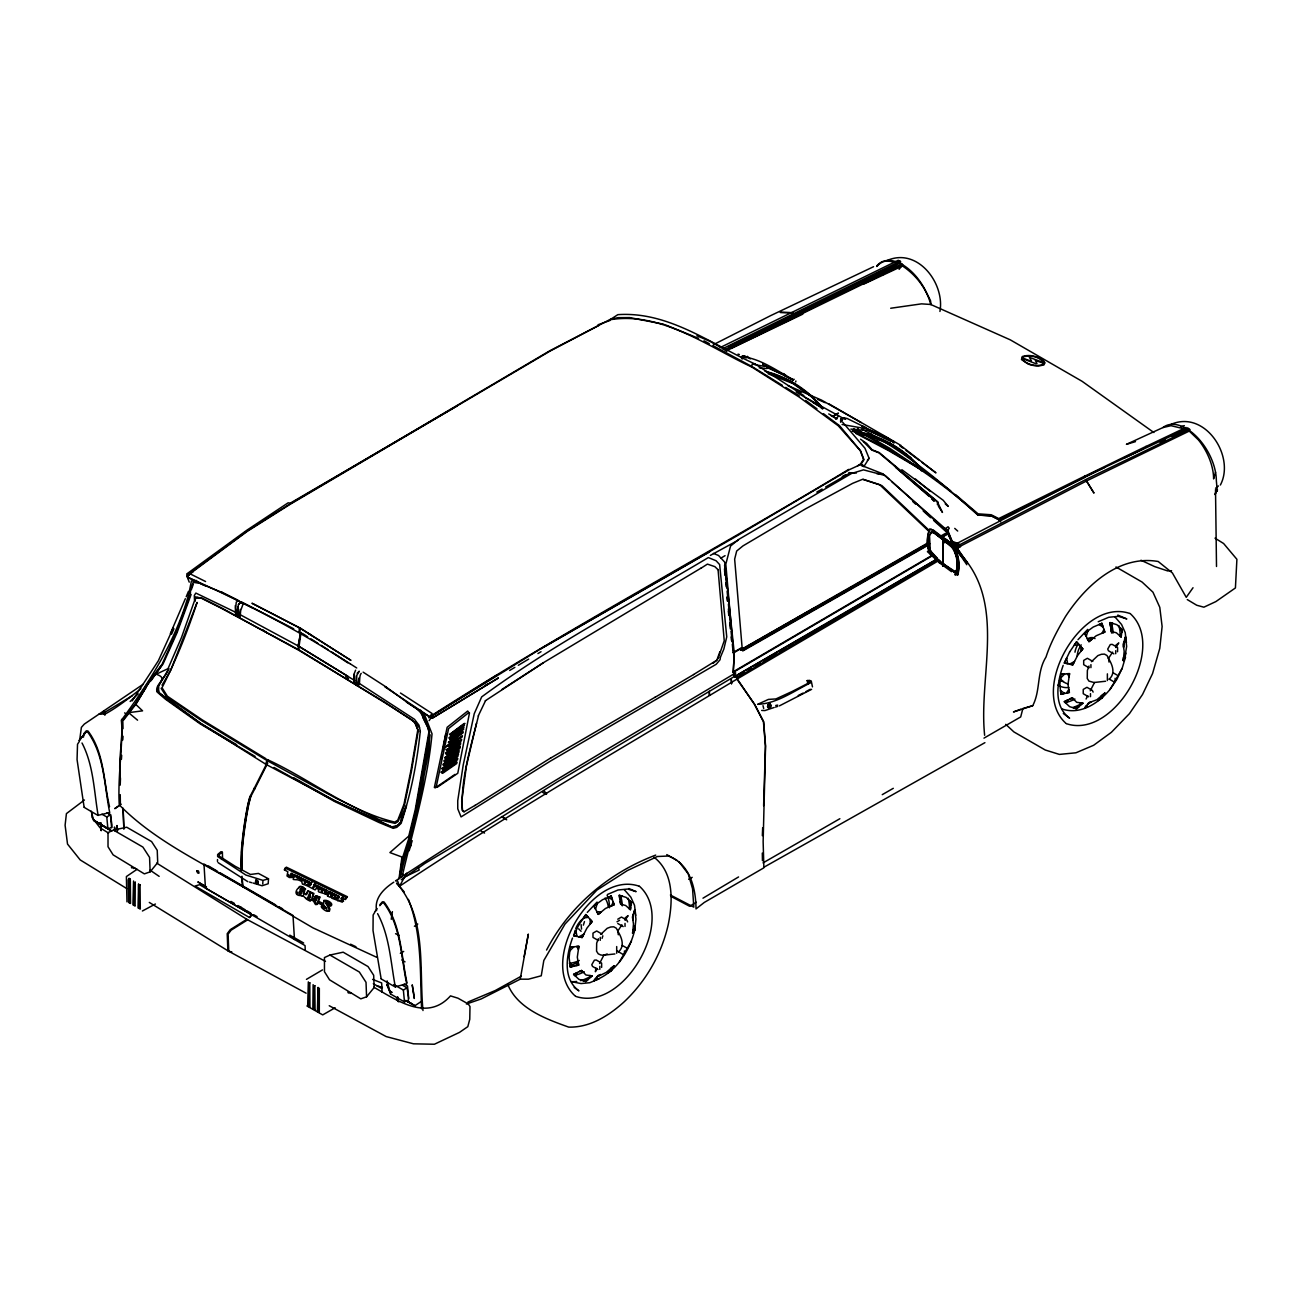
<?xml version="1.0" encoding="UTF-8"?>
<svg xmlns="http://www.w3.org/2000/svg" width="1302" height="1302" viewBox="0 0 1302 1302"><rect width="100%" height="100%" fill="white"/><g stroke="black" fill="none" stroke-linecap="round" stroke-linejoin="round"><path stroke-width="1.5" d="M217.499 861.55L217.499 859.548M943.234 563.88L943.283 565.898L944.113 564.433L942.794 565.849L942.99 537.856L930.914 529.051M944.878 542.706L943.283 537.742L933.111 529.865L929.416 529.344C926.65 537.335 925.917 547.556 930.914 554.766L932.167 553.741M870.761 437.732L870.81 433.826M943.071 565.719L943.12 563.782L956.238 572.245C960.323 559.518 955.359 545.717 943.104 539.5L943.071 537.563C957.019 544.659 961.332 560.56 957.881 574.833L955.017 574.817L955.701 573.319L948.328 567.9M1215.515 489.633L1216.507 566.484M877.532 441.524L877.646 437.651M253.044 883.033L262.06 885.751L268.179 883.749L268.505 878.817L262.971 880.38L245.85 875.025L217.646 856.537L217.646 854.535L220.966 851.703L222.382 852.289L222.577 858.636L221.519 859.401M120.207 785.139L120.435 779.166M937.424 504.769L937.521 502.165L878.948 452.852L871.819 450.053L863.324 441.59M937.798 504.574L937.912 501.97L879.257 452.591L872.112 449.792L866.66 443.429L860.541 439.213M762.337 835.689L762.679 827.681M763.623 805.678L765.43 746.176L763.444 721.747L754.428 704.301L734.409 674.745M107.187 812.79L110.491 814.743L111.874 824.524L111.712 827.584L107.903 828.723L106.78 816.956L101.947 814.222M239.454 615.944L240.284 609.401M733.351 672.564L734.182 652.237L724.693 562.122L718.558 555.498L713.463 553.415M767.529 706.726L768.701 703.829L770.149 703.861L771.028 706.84L768.489 707.962L767.529 706.726L769.531 706.612M408.714 998.813L407.51 985.972L404.157 984.084M946.473 530.858L946.538 529.784L891.919 481.805M262.744 883.993L262.906 881.389M111.581 827.47L110.491 814.743L107.366 812.969M121.428 759.278L121.688 755.29M307.516 898.299L309.29 893.693L310.364 894.702L309.599 897.078L308.834 898.836L307.516 898.299L309.664 898.478L310.429 896.736M308.346 897.941L310.511 893.318M122.762 739.959L123.039 736.281M421.604 1008.838C419.911 972.317 422.157 933.99 408.372 899.373M92.198 814.32L91.954 817.282L100.01 827.763L108.587 833.117M255.68 881.552L255.794 880.119L258.187 881.356L257.812 884.139L255.436 882.902L255.794 880.119M239.226 614.186L299.037 646.394L298.728 650.235L384.302 701.908L414.557 722.024L417.796 729.852L411.041 769.84L403.962 804.31L397.761 820.195L394.75 822.083C348.708 811.13 309.925 779.035 267.252 759.554L265.624 764.176L334.549 800.697L391.625 826.982L398.249 825.256L400.837 822.05L406.436 805.743L401.374 816.94L400.707 822.425L396.41 826.396L392.862 827.372L334.565 800.681L293.926 777.847M398.982 878.769L401.976 857.025L389.9 852.582L408.763 836.112L415.224 809.763L428.911 731.903L427.414 726.109L421.343 713.805M399.551 878.085L402.416 858.132L409.87 835.152L415.729 810.625L429.497 732.342M400.414 876.669L402.953 860.557L410.423 837.577L416.282 813.034L430.034 734.751M312.643 887.655L315.165 883.505L313.033 888.143L315.019 884.79L326.46 890.438L324.572 893.465L327.746 893.546L329.634 891.772L332.01 893.009L330.708 895.499L333.458 893.856L335.981 894.946L334.093 898.185L335.981 894.946M332.01 893.009L330.708 895.499M357.773 684.722L358.847 678.065M235.32 605.609L235.532 613.681M288.295 874.456L288.539 875.497M402.058 876.816C413.027 829.472 427.495 782.665 432.036 733.872L424.957 715.774L420.546 710.16M634.806 929.758L635.946 919.098L634.79 909.675L632.43 917.047L633.488 923.981L632.626 933.29L634.806 929.758L635.23 925.852L633.944 931.239L634.806 929.758C629.566 951.371 615.683 973.033 593.94 980.715L595.698 978.339L596.951 979.413L593.94 980.715L598.123 975.458L600.678 974.498L596.886 976.956L606.162 972.448L614.088 965.807L611.224 970.706L607.66 973.261L612.265 968.834L611.224 970.706M1060.951 674.371L1059.828 684.966L1060.967 694.34L1069.365 692.436L1068.861 689.328L1066.598 692.827L1069.365 692.436L1067.998 684.429L1069.544 673.639L1067.461 673.655L1069.072 676.731L1069.544 673.639L1060.951 674.371L1064.564 674.078L1060.56 678.114M289.858 876.62L295.424 875.351L298.158 876.555L296.905 877.402C294.561 874.83 287.107 879.062 291.095 873.333L311.064 882.886L312.301 882.04M291.095 875.758L291.957 873.3M353.932 674.273L353.851 682.46M332.449 896.736L332.596 895.564L331.359 896.411L331.636 898.152L342.312 902.14L343.337 900.528L340.506 900.675L343.484 899.356L342.833 896.769L341.222 898.689L342.231 900.203M83.458 737.16L83.914 733.514L86.323 730.813L87.983 731.008C104.258 752.442 103.574 781.444 109.531 806.719M420.286 731.04C417.096 762.402 410.911 793.748 401.13 823.352L396.801 827.34L393.237 828.332L378.931 822.457L334.63 801.495L274.038 767.448M1187.619 429.709L1187.831 428.163L1189.686 429.416L1189.475 430.978L1087.316 480.568L956.547 548.158L958.646 545.278L1087.593 478.599L1189.686 429.416M768.75 705.619L770.149 703.861M769.889 706.221L768.489 707.962M391.251 919.293L392.407 911.644M79.878 738.592L81.391 727.362L84.321 724.075L143.301 684.168M956.807 569.527L956.563 571.041L955.391 571.041M956.856 570.927L957.084 569.413M595.958 968.086L595.372 971.731L597.048 968.444M300.86 632.495L298.125 645.922L298.549 650.137L221.454 607.888L201.208 597.716L196.39 597.683L200.557 597.813L220.901 608.034L299.151 649.991L384.627 702.575L412.002 719.892L415.452 723.57L418.3 730.666L411.513 770.882L404.401 805.531L398.168 821.497L395.141 823.401L379.419 819.739L335.77 798.093L267.008 760.563L201.452 720.527L166.542 696.83L161.139 688.302M298.272 645.955L300.567 632.3M301.022 632.528L299.037 646.394M957.588 574.947C961.039 560.674 956.742 544.773 942.794 537.677L942.99 566.012L943.82 564.563M441.345 758.757L442.029 754.9M442.713 751.059L445.789 733.742M466.376 1004.037L481.203 998.943L520.23 979.169L528.335 934.087L524.136 956.677M240.528 602.5L238.461 604.633L237.452 609.58L237.729 616.041L240.073 617.262L240.675 610.622L243.116 603.949L240.447 602.468M237.908 607.155L238.364 616.464M456.758 756.967L459.541 743.1L460.892 743.019L445.707 753.809L446.798 754.411L460.566 744.63M313.928 884.351L338.845 896.281L338.634 897.355L337.185 897.224L337.706 898.706L334.093 898.185M460.111 746.892L459.736 748.683L445.626 758.578L444.649 757.764L460.111 746.892L458.418 746.827L458.076 748.487L445.007 757.65M455.863 761.898L455.57 763.314L441.948 772.77M939.93 311.455C945.073 283.608 917.764 246.989 887.134 260.498M357.155 673.264L359.254 671.214L356.52 675.803L356.016 684.868C361.663 689.018 358.083 676.389 361.207 673.378M356.52 675.803L356.618 685.34M476.516 723.147L466.409 766.081L461.705 801.332L462.552 810.267L464.163 811.667M619.247 962.227L631.486 941.004M1061.895 708.923C1080.204 715.351 1098.628 703.21 1109.939 689.523L1116.009 679.579M1125.921 653.148L1124.651 658.535L1126.653 646.394L1125.498 636.971L1123.138 644.344L1124.179 651.277L1123.333 660.586L1125.514 657.054L1122.178 668.3L1116.856 679.384L1109.939 689.523M323.791 901.879C323.433 897.713 334.272 902.888 331.245 905.769M170.383 633.521L185.34 598.708M250.147 796.319L248.243 803.659A320.504 185.047 -60 0 0 241.635 852.484M250.733 796.645L248.828 804.001A320.487 185.047 -60 0 0 244.011 833.752A193.672 111.826 -60 0 0 242.123 869.476M717.988 658.747L724.237 640.763L718.053 569.56M719.908 651.732L716.816 660.228L693.575 674.534M327.307 895.678L328.836 893.725L327.599 896.036L329.911 897.159L331.359 896.411M478.469 715.84C470.933 746.762 460.631 778.384 462.291 810.479L463.919 811.878L475.132 805.336M795.685 381.958L795.896 381.014M807.159 680.572L809.665 680.376L811.309 681.337L810.934 682.639C793.894 690.939 777.115 703.617 757.666 704.333L768.375 699.418L775.943 698.93L792.202 691.443L809.551 682.557L809.698 681.483L807.159 680.572L807.956 684.25M1215.547 472.203L1213.61 478.908A42.706 24.657 60 0 0 1198.507 439.995L1188.742 430.604M317.574 887.476L319.918 888.615L318.225 891.007L318.941 892.033L327.599 894.572M572.489 938.075C566.435 954.854 562.366 978.73 578.918 990.871L574.182 987.355M602.077 938.384L602.842 935.796M601.638 967.402L601.638 963.122L596.235 959.997L594.396 960.176L591.775 964.717L592.54 966.409L597.943 969.534M1063.181 665.371C1057.126 682.15 1053.058 706.026 1069.609 718.167L1063.311 713.48M1117.572 651.765L1117.572 647.485L1112.168 644.36L1110.313 644.539L1107.709 649.08L1108.474 650.772L1113.877 653.897M324.572 893.465L326.46 890.438M410.423 846.512L412.197 840.701M409.121 850.824L410.846 845.242M315.019 884.79L315.068 886.255M341.954 899.129L341.954 900.528M583.345 925.169L584.468 921.604M236.638 744.711L200.736 723.424L159.153 692.762L158.144 686.642L168.869 668.577C166.379 676.812 157.005 682.639 157.965 691.753L166.249 698.914L200.72 723.44L266.682 764.795L267.74 759.815M311.064 882.886L310.201 885.409L307.711 885.083L309.323 881.975L303.708 879.355L301.315 879.452L301.315 878.036L298.825 877.011L296.905 877.402M929.709 529.23C927.073 536.717 926.34 546.222 930.344 553.269M768.701 703.829L768.717 706.189M769.938 708.011L770.458 706.53L769.319 705.912M191.296 589.79L193.282 584.338M191.085 594.591L177.007 632.837L162.978 664.134L148.33 683.436L136.336 703.65L123.771 719.876L122.762 719.078L123.023 728.681M157.412 691.232L158.73 687.668M318.681 889.461L316.321 888.322L315.133 889.901C310.218 887.606 307.565 885.441 302.438 884.123L301.657 881.389C297.019 879.013 297.149 880.087 293.259 879.452L293.568 877.434L289.304 877.515L286.993 875.953L287.84 871.754L284.389 869.866L286.326 867.148L347.374 896.72L345.258 899.487L341.58 897.631M317.965 901.749L319.462 897.713L317.232 896.183C310.055 897.762 319.966 896.297 316.142 900.007L311.862 898.754L313.082 893.823L307.744 891.138L305.954 894.669C305.075 893.367 294.984 886.157 304.359 890.161C302.438 880.624 290.525 893.742 299.069 895.467C305.514 895.011 303.252 898.282 310.201 901.147C314.335 895.776 314.547 909.528 317.574 902.758L324.67 906.159L326.232 908.373L324.214 908.275L324.117 907.234C315.572 902.742 329.048 916.234 329.113 909.284L325.793 903.149L330.399 906.111L330.985 904.109L323.856 900.366L323.547 904.402L317.965 901.749L320.113 896.997L315.458 895.939L316.256 897.469M598.334 938.726L596.674 943.169L596.56 951.176L598.236 953.813L600.743 954.968L603.737 955.342L607.204 953.943M1089.025 666.038L1087.365 670.465L1087.251 678.472L1088.944 681.109L1094.429 682.639L1090.246 690.825M308.59 899.617C314.091 900.089 314.14 901.505 317.574 904.451M300.078 889.917L301.218 888.761M305.954 894.669L308.118 890.845L313.912 893.465L312.513 898.006L316.142 900.007M301.315 878.036L300.078 880.315L302.455 880.201L308.086 882.821M429.107 720.624L432.817 715.449L541.681 648.184L737.176 535.757L849.164 469.762L860.964 464.358L863.975 459.736L860.638 450.931L839.497 425.656L823.401 413.629M771.11 705.114L769.873 704.545L770.524 705.391M315.312 900.366L316.923 897.208M297.312 891.968L297.23 893.986M189.229 582.14L187.325 577.014L188.432 574.345L247.071 531.021L289.858 504.004L549.786 350.791L610.068 319.495L617.88 317.655L629.631 317.574L663.825 324.231M186.202 596.755L188.464 591.385M171.555 634.237L173.947 628.752M955.229 549.298L956.254 546.954L959.232 544.952L955.229 549.298L954.415 546.335L958.516 544.252L957.637 543.341L953.813 545.115L954.626 548.077L966.833 562.106L956.433 547.133L954.626 548.077L955.668 545.733L958.646 543.731L951.209 540.965L954.48 544.382M298.842 887.948C299.525 882.3 311.487 893.514 301.494 888.436M399.942 885.539L406.631 873.219M345.258 899.487L347.374 896.72M952.201 570.178L951.518 571.676L939.295 562.708L940.402 561.487L955.977 573.205L955.31 574.703M173.394 627.662L158.356 660.749L132.153 700.915M1020.996 709.167L1013.461 711.95L1032.714 705.7C1040.705 690.516 1036.538 672.158 1046.011 657.038C1050.633 642.651 1057.859 629.501 1065.492 616.53C1085.347 585.9 1118.809 554.603 1158.21 561.504L1172.418 572.978L1186.252 597.341L1193.023 587.739M1116.725 678L1122.178 668.3M303.106 893.449L304.619 891.3L300.908 889.559M478.241 715.937L485.532 700.704M162.034 685.178L170.627 670.563L197.09 602.435C187.488 631.73 175.965 660.488 162.018 687.716L167.388 696.196L202.103 719.778L266.015 758.757M735.858 677.203L736.769 675.315L936.089 559.567M938.433 559.681L737.827 677.235L736.932 679.123C623.772 747.039 509.44 813.262 399.502 886.271L396.54 883.114C427.105 917.064 418.967 968.183 422.987 1010.531M954.35 548.256L956.531 543.65L1085.119 476.63L1187.831 428.163M313.131 984.654L312.854 1008.724L313.717 1009.229M254.118 788.621L267.138 762.777M254.704 788.963L267.707 763.118M133.569 880.998L132.918 904.841L133.764 905.329M599.555 963.529L603.737 955.342M1086.063 699.028L1087.74 695.74M254.492 787.889L249.756 797.101L247.836 804.49A322.261 186.056 -60 0 0 241.179 853.575A194.747 112.428 -60 0 0 241.098 870.322M255.078 788.215L250.326 797.426L248.422 804.815A322.261 186.056 -60 0 0 241.765 853.917A194.73 112.428 -60 0 0 241.684 870.664M324.214 908.275L324.947 906.876L322.424 905.378L322.375 907.803M931.272 532.192L929.53 535.415L930.279 550.648L937.375 558.314M308.33 981.887L307.679 1005.844L308.541 1006.234M1101.931 698.002L1102.973 696.131L1098.351 700.557L1101.931 698.002L1104.796 693.103L1096.87 699.744L1088.83 702.755L1087.593 704.252L1091.369 701.794L1088.83 702.755L1084.631 708.011L1087.642 706.726L1086.405 705.635L1084.631 708.011M840.522 420.155L841.889 417.714L845.747 418.674M835.689 419.211L838.553 416.038M1220.381 485.011C1235.582 456.4 1205.017 409.463 1171.019 424.387M256.234 881.845L258.187 881.356M374.878 912.1L373.137 915.013L373.023 930.572L381.128 978.697M1214.717 494.5L1217.5 489.829L1215.466 493.165L1217.207 490.105L1216.345 480.78A42.738 24.673 60 0 0 1191.379 432.004L1186.122 428.439A42.738 24.673 60 0 0 1162.979 427.544L1126.425 444.34L1135.474 441.638M301.348 893.221L300.843 894.051C298.418 894.23 300.176 889.38 301.608 891.284M239.194 603.819L239.731 603.103L238.461 604.633M546.563 950.053C569.479 905.834 609.32 872.6 655.736 855.088M823.873 626.392L824.931 624.716L936.203 559.583M146.198 687.13L134.676 705.538L147.565 684.478L161.236 665.957L151.016 680.783M249.496 917.519L252.116 915.078L199.564 884.693L195.072 886.044L249.496 917.519L251.319 914.622M79.324 741.44L77.518 744.288L77.062 759.603L84.109 807.126M842.719 422.287L864.967 448.262L869.118 458.337L863.844 466.653L860.541 463.984L863.552 459.362L860.199 450.541L838.309 425.819L799.07 396.996L751.384 366.773L752.377 364.007L755.079 363.99L803.904 395.662M578.153 962.032L575.907 965.531L578.674 965.14L578.153 962.032A44.398 25.633 -60 0 1 569.983 965.612M618.304 934.771L617.832 930.979L621.933 924.843M625.025 920.237L628.101 915.631L625.123 917.943M1109.011 662.067L1108.523 658.275L1112.64 652.139M1115.716 647.533L1118.792 642.928L1115.83 645.239M793.211 379.712L765.185 365.797L786.473 375.969M792.983 379.566C778.873 371.916 758.008 356.976 741.391 356.976M764.958 371.233C786.945 376.441 807.11 389.152 821.464 406.598L822.669 408.714L811.39 395.775L793.243 383.016L772.395 374.113M840.474 421.23L841.629 420.4L840.653 421.783M840.669 421.409L841.629 420.4M890.584 441.264L866.79 429.693L864.967 427.251C873.496 432.752 887.866 435.454 893.953 443.136M866.79 429.693L885.897 437.944M892.765 441.02L864.609 427.772M922.076 470.689L922.451 470.185C905.216 448.718 879.778 434.656 852.631 430.653L852.257 431.174C879.42 435.177 904.857 449.239 922.076 470.689L920.888 468.574L922.451 470.185M306.442 979.364L322.473 969.909M375.106 911.416L377.157 908.536M82.01 743.003C93.565 765.169 94.004 791.095 98.106 815.296L109.71 812.594C104.225 785.659 104.502 755.014 87.722 732.082L86.062 731.903L79.227 740.496L81.326 737.697M79.227 740.496L86.062 731.903M899.096 269.335L902.677 264.713L731.187 348.285M256.64 883.44L256.461 881.454M150.137 871.852L157.705 862.559L157.233 850.304L151.585 841.58L126.717 827.226L113.502 830.09L108.017 832.58L108.017 846.739L113.111 854.861L144.359 873.87L150.137 871.852L149.567 857.367L142.894 847.065L113.502 830.09M366.578 996.811L374.162 987.518L373.674 975.263L368.027 966.556L343.158 952.185L329.959 955.05L324.458 957.556L324.458 971.699L329.552 979.82L360.8 998.846L366.578 996.811L366.025 982.326L359.352 972.024L329.959 955.05M195.886 596.658L195.007 601.378M380.005 904.597L382.397 901.798L383.96 901.879C401.293 924.648 401.13 955.668 406.956 982.717M379.793 905.704L382.186 902.904L383.748 902.986C401.065 925.755 400.902 956.775 406.729 983.824L395.303 986.786C390.665 962.276 389.656 935.992 377.596 913.646M600.743 934.38L607.188 928.31L610.703 926.991L613.73 926.812L616.269 928.196L617.832 930.979M1091.45 661.693L1097.879 655.606L1101.394 654.288L1104.438 654.109L1106.96 655.492L1108.523 658.275M618.483 951.876C625.188 946.115 621.624 937.114 617.587 930.897M1109.174 679.172C1115.879 673.411 1112.315 664.411 1108.279 658.194M325.793 903.149L328.641 903.458M130.167 701.469L138.158 693.868M355.609 670.156L354.307 673.394L354.356 682.72L356.748 685.422M867.409 460.224L869.118 458.337M587.3 912.393L597.048 902.091M617.766 919.196L621.477 917.064L626.864 920.188L627.629 921.881M1077.991 639.689L1087.74 629.387M765.169 365.52L764.567 366.383L754.607 364.609M767.366 367.717L785.334 375.692L783.934 374.992M884.449 437.928L883.358 436.967M393.774 882.186C384.106 888.485 374.113 898.006 376.571 910.651M713.057 663.288L716.816 660.228M468.541 712.78L448.604 728.55L436.186 786.978M84.451 799.998L66.418 813.62L65.1 825.24L67.525 844.07L80.187 859.922L126.831 888.615M193.298 571.594L186.918 576.395L190.108 574.036M540.802 648.884L709.606 551.918M450.346 736.867L461.299 728.941M222.382 852.289L219.338 854.389L219.175 856.065L235.157 866.269L250.423 874.456L258.463 873.43L268.505 878.817M449.597 738.706L462.535 729.38M449.841 739.39L463.691 729.413M449.19 742.221L462.015 733.01M449.288 742.775L462.959 732.961M443.949 764.941L456.546 755.876M444.291 765.95L458.255 755.892M463.463 725.621L450.557 735.565L464.472 725.621M442.924 764.29L456.872 754.314M443.168 765.234L458.613 754.167M446.423 753.614L459.167 744.549M445.024 761.328L457.555 752.426M458.971 752.426L445.382 762.109L444.194 761.524L459.297 750.831L457.832 750.847M445.398 753.044L448.523 750.831M451.648 748.617L457.897 744.174M443.901 760.693L446.993 758.513M451.631 755.225L456.286 751.938M461.12 736.834L447.611 746.371L462.161 736.997L462.389 735.728L444.291 748.211M448.881 753.533L455.228 749.057M441.931 768.44L443.298 769.775L457.458 759.815L457.751 758.35L442.534 769.075L441.931 768.44L448.409 763.883M451.631 761.589L456.497 758.171L456.205 759.571L442.647 769.108M441.215 772.135L456.986 762.109L456.677 763.574L442.599 773.339L441.215 772.135L450.98 765.316M401.26 879.729L418.87 867.409M446.505 749.919L461.64 739.39L461.331 740.871L447.188 750.717L446.065 749.317L446.716 750.082L460.159 740.724M449.271 747.088L458.857 740.431M446.863 745.607L456.53 738.934M118.938 805.792L114.755 808.656L121.232 804.245M454.951 774.413L435.291 787.873L434.363 787.482L447.156 727.281L467.695 711.038L468.98 712.715M437.098 787.352L457.767 773.29L469.501 712.845M485.304 700.769L543.341 662.799M284.389 869.866L285.626 869.004M307.711 885.083L311.438 884.563M313.033 888.143L313.88 886.792M313.766 885.653L316.646 887.053L317.883 886.206M316.646 887.053L317.981 886.678M337.185 897.224L338.927 896.411M337.69 900.772L338.927 899.926M341.222 898.689L342.475 897.843M340.717 901.375L343.337 900.528M256.12 880.787L257.064 880.168M406.582 1001.01L414.915 1005.697L421.132 1001.563M140.828 688.758C129.598 697.595 118.596 706.563 105.869 713.626L103.834 711.266L102.842 713.496L98.952 714.277L102.549 713.317L105.185 714.912L102.842 713.496L132.446 695.626M738.022 354.128L739.39 354.535M414.394 926.259L417.779 924.046M609.45 320.08L617.832 314.661C668.707 311.162 711.315 344.233 755.453 364.202L752.572 364.104M501.726 689.588L543.194 662.832L701.176 568.03M497.397 674.762L428.814 717.793L432.134 713.545L400.479 693.022M484.409 685.991L487.713 683.908M857.513 465.888L860.541 463.984M701.111 568.144L707.425 564.108L714.863 566.647L717.955 569.658M474.904 805.547L550.648 757.992M893.302 788.312L882.251 794.659M696.326 902.253L689.686 906.306L670.872 896.362M702.982 898.185L738.559 876.946M106.78 816.956L110.491 814.743M509.668 670.449L514.86 667.356M518.31 665.289L528.661 659.105M537.938 653.555L541.03 651.716M403.36 990.041L407.087 987.827L408.454 997.609L408.291 1000.668L404.499 1001.808L403.36 990.041L393.692 984.556M721.048 558.037L725.068 555.661M734.23 671.197L931.548 555.645M137.101 869.28L126.392 876.555L126.978 901.863M848.725 469.387C710.648 552.65 568.03 628.296 432.166 715.189L431.108 717.874L406.452 702.103M155.41 904.011L142.406 910.993M335.135 1007.781L322.717 1014.893L306.946 1005.974M456.986 406.061L290.379 503.093L288.116 502.832L246.924 530.158L186.723 573.97L188.611 579.113M655.004 697.335L693.624 674.566M939.133 560.365L736.932 679.123L754.558 704.219L763.656 721.617L765.56 745.883L763.135 841.58L763.883 867.816L704.301 902.432L696.017 908.91C695.854 888.273 690.027 863.877 668.431 856.016L657.364 856.504L627.418 870.533L596.886 890.112L565.035 924.029L543.813 960.502L541.258 975.784L528.417 979.202L520.23 979.169M828.56 623.105L832.027 621.07M835.493 619.036L838.976 617.018M844.184 613.958L847.651 611.94M851.117 609.906L856.325 606.862M859.792 604.828L863.275 602.81M866.741 600.775L871.949 597.732M875.416 595.698L878.883 593.663M882.365 591.645L894.507 584.533M897.973 582.499L910.131 575.403M913.597 573.368L936.171 560.169M829.081 623.349L832.564 621.314M844.705 614.218L848.172 612.184M860.329 605.088L863.796 603.054M875.953 595.942L879.42 593.924M891.561 586.811L895.044 584.777M907.185 577.681L910.651 575.647M915.859 572.603L936.691 560.43M550.518 758.138L655.004 697.27M950.672 544.562L952.657 543.406L954.154 544.773M932.069 555.905L733.042 672.467L734.312 655.801L733.547 652.888L742.14 647.924L734.653 559.16L736.672 551.039L742.97 545.896L805.531 508.87L852.696 483.319L862.591 479.299L881.812 485.548L929.905 531.135M951.192 544.806L953.178 543.65L954.692 545.033M832.922 416.152L838.114 413.157M833.182 416.298L838.407 413.287M733.01 652.644L741.619 647.68L742.433 650.577L929.758 543.731M738.852 674.924L744.142 671.865M747.657 669.846L751.173 667.812M754.704 665.778L759.977 662.734M763.493 660.7L775.829 653.588M779.345 651.553L784.618 648.494M788.149 646.476L791.665 644.441M795.18 642.407L800.47 639.347M803.985 637.329L807.5 635.295M812.79 632.235L816.305 630.217M819.821 628.182L823.352 626.148M764.03 660.944L767.545 658.91M813.311 632.495L816.842 630.461M400.349 953.373L403.701 951.437M617.002 921.783L619.622 920.27M983.97 738.136L1020.703 716.93L1022.884 708.483L1032.714 705.7M816.793 492.091L822.083 489.064M825.598 487.029L850.287 472.838L856.391 473.017M741.945 649.047L927.561 543.097M740.724 650.3L928.082 543.341M824.866 624.618L736.769 675.315L737.827 677.235M763.021 862.901L839.871 818.714M741.05 649.958L814.189 608.001M941.606 536.994L948.068 533.315L951.892 541.73M928.538 544.985L742.97 650.837L742.14 647.924M942.127 537.238L948.588 533.576L947.775 532.111L885.262 475.555L863.47 469.859L851.573 473.472L738.494 539.549L730.552 546.059L725.816 564.205L733.368 650.87M842.248 476.581L845.779 474.579M256.348 882.382L257.926 882.707M764.42 866.953L984.914 742.661M940.711 536.066L947.775 532.111M688.66 879.322L692.208 877.336M237.875 600.922L236.28 602.175L235.662 607.725L236.069 613.893L238.51 616.546M724.482 349.701L900.089 262.874L900.089 261.197L898.217 260.302L720.266 347.504M521.305 976.174L495.313 990.513L467.89 1002.068M811.618 689.328L779.41 705.879M710.355 555.417L738.446 540.07M806.036 691.557L810.3 689.263M599.164 325.305L550.274 350.97L290.232 504.265L247.396 531.281L188.741 574.654L187.634 577.307L203.796 585.103M725.784 350.108L902.172 263.867L860.671 282.111L729.185 346.511M726.093 350.938L802.813 314.124M713.447 344.639L770.703 315.605L873.577 266.698M722.594 348.741L900.089 261.197M1084.778 476.076L998.732 518.57L991.229 514.762L978.062 513.834L955.424 494.5M1084.891 477.264L998.846 519.758L991.408 515.983L978.225 515.055C940.793 480.91 897.794 453.275 853.591 428.732M798.24 695.496L803.025 693.12M953.699 542.885L951.811 542.185L946.554 530.907M876.897 273.615L898.543 263.004M1084.582 476.255L1146.037 446.374M1104.714 467.451L998.846 519.563L991.343 515.755L977.818 515.022C942.095 482.928 905.134 451.403 861.957 429.155M1124.521 457.848L1142.538 449.109M1160.131 442.452L1165.404 439.897M1172.142 436.626L1187.343 429.269M406.956 875.855L419.179 870.045L418.528 867.946L424.794 863.503L483.058 828.707L557.077 781.981L735.581 675.771L734.881 677.284L733.254 674.501M1145.841 446.537L1186.008 427.463M863.568 284.21L902.481 265.982C915.99 274.966 926.666 288.621 930.735 304.473L1010.271 339.838L1082.108 381.323L1153.865 432.524M932.232 532.795L933.16 532.372M1098.221 621.738L1108.686 617.294L1118.451 616.334L1126.832 618.938L1117.8 615.065M607.513 894.441L617.994 889.998L627.743 889.038L636.125 891.642L628.915 888.534M599.294 978.697L589.855 982.701L581.066 983.563L571.204 981.627A54.977 31.736 -60 0 0 576.721 981.448M304.684 889.266L305.514 888.924M314.856 897.794L315.686 897.436M314.905 901.554L315.735 901.196M321.594 905.72L322.424 905.378M328.104 904.809L328.95 904.451M774.12 707.507L764.892 710.567L761.686 710.436M303.805 894.523L302.894 896.248L299.899 895.109M598.025 324.768L610.052 320.455M792.934 379.728L794.236 379.305M892.358 441.703L893.66 441.28M775.471 707.1L777.701 706.368M953.813 545.115L957.035 544.187M958.646 543.731L955.098 544.675L956.254 546.954M840.799 418.951L846.788 418.316L864.967 427.251L863.991 428.358L842.085 424.468M133.504 868.483L134.969 868.125M349.945 993.442L351.41 993.084M610.573 319.674C661.449 311.487 707.93 346.625 751.742 366.985M308.655 885.083L306.8 884.497M1162.979 427.544L1171.019 425.689L1184.364 428.895M741.538 358.571L742.384 358.961M841.157 420.725L842.003 421.116L840.864 421.962M775.764 705.44L777.701 705.114M890.698 308.248L921.507 303.854L930.735 304.473M294.805 876.588L291.095 876.572M763.672 364.414L763.135 364.739M862.038 426.259L863.08 426.389M1094.282 682.476L1105.61 681.239M603.591 955.18L614.902 953.943M196.651 580.497L191.427 580.952L188.888 593.5C176.03 640.779 149.876 681.483 121.346 720.348C123.446 739.894 117.75 759.408 120.468 778.889M920.742 468.785L922.288 470.396L920.888 470.494L920.742 468.785L887.134 449.076L852.468 430.864M462.861 727.802L464.033 727.737L448.783 737.99M296.905 877.906L300.078 878.883M1171.572 570.715L1167.65 570.927L1154.744 566.63L1140.959 560.234M793.064 312.724L780.158 312.382L793.162 312.74M325.809 892.602L328.983 892.7M876.718 473.635L882.805 473.814L888.875 479.152M193.949 582.515L198.62 582.873M759.229 367.831L767.008 368.531L767.741 367.197M850.857 429.107L866.432 430.506L867.148 429.172M325.809 893.416L328.836 893.725M342.035 901.147L343.549 901.293M335.33 897.338L338.943 897.859M769.043 706.595L767.61 705M257.715 881.617L255.892 882.642M894.816 262.288L887.378 260.839A42.706 24.657 60 0 0 876.881 266.487M149.291 902.416L228.745 951.29L231.805 951.892M325.044 907.917L326.835 908.275M790.444 381.258L794.269 383.992L791.73 382.576M766.553 372.177C788.54 377.971 808.298 391.105 822.669 408.714M768.115 373.772L792.885 383.52L811.032 396.296M856.146 432.671L871.803 436.089L890.926 444.242M855.772 433.192L871.445 436.593L892.309 445.496L910.456 458.271M848.888 472.512L850.287 472.838M746.681 357.269L744.093 356.374M744.353 356.943L746.567 357.627M333.54 897.631L335.558 898.168M745.2 356.423L746.404 356.748M844.607 418.398L845.828 418.723M301.071 880.022L302.894 880.543M249.512 882.056L251.709 882.707M389.835 991.961L386.727 984.198L390.258 991.717L392.081 992.27M1129.615 613.421C1081.832 597.26 1028.385 690.223 1066.143 723.521M1066.452 723.684C1114.284 739.861 1167.813 646.785 1130.006 613.437M638.924 886.125C591.124 869.964 537.677 962.927 575.435 996.225M575.744 996.388C623.593 1012.565 677.105 919.489 639.298 886.141M931.988 531.851L934.559 532.811L953.276 548.37M376.717 985.647L382.397 987.453M863.259 479.331L879.55 484.604L929.107 531.558M744.402 356.211L746.03 356.862M745.395 356.813L747.315 357.301M842.85 417.942L845.112 418.642M842.313 419.732L841.889 417.714L844.152 418.398M744.63 357.155L745.867 357.594M947.14 532.127L948.116 532.485M957.393 544.252L951.974 542.381L947.303 531.574M342.182 898.868L343.484 899.356M306.784 894.328L303.936 893.091M372.6 979.397L381.665 982.945L382.121 992.287M882.805 473.814L861.273 465.335L863.942 466.246L862.591 464.895M204.658 585.395L222.74 592.703M197.351 597.113L198.343 597.504M665.647 324.963L698.556 338.357M944.813 528.449L947.775 530.305L949.239 528.238L948.035 526.757L945.773 528.368L947.775 530.305L952.869 543.292L955.066 545.603M402.953 874.179L401.081 873.382C408.714 841.727 418.902 810.658 423.671 778.189C427.268 755.274 437.895 726.37 416.477 708.662M696.863 335.737L709.932 341.287L727.004 350.905M787.905 385.604L821.497 400.088L861.192 422.597M797.345 390.665L801.055 392.276M817.802 399.486L825.24 402.692M205.293 585.754L197.937 582.499L193.233 582.14L190.58 589.448L190.369 594.282L176.209 632.723L162.115 664.199L147.37 683.599L135.31 703.926L122.681 720.25L121.672 719.453C122.941 747.934 117.571 776.317 119.263 804.848C153.978 840.278 200.801 862.005 243.197 887.036A194.73 112.428 -60 0 1 242.009 876.23M332.222 894.702L334.744 895.792M376.652 957.279L312.968 927.854L242.628 886.695A194.747 112.428 -60 0 1 241.57 877.743M395.564 933.713L399.258 935.373M285.073 867.995L346.137 897.583M805.043 397.273L843.045 418.235M138.891 908.291L138.028 907.885L138.598 883.895L138.663 889.998M318.795 901.407L322.977 903.393M350.58 944.194L355.951 946.749M318.404 902.416L323.726 904.955M187.325 577.014C242.725 601.947 297.344 629.061 347.927 662.946M785.025 375.952L792.853 380.233M784.292 374.471L785.692 375.171L783.202 373.511M883.716 436.447L885.116 437.147L882.626 435.486M190.531 574.052L205.57 581.522M222.203 592.377L238.054 600.271M241.57 602.012L293.699 628.785M220.787 591.922L253.125 608.213M855.788 433.354L888.68 450.671L922.288 470.396M316.744 887.525L325.223 891.284M256.803 882.121L257.487 883.472M247.819 881.666L218.134 862.656M670.4 895.027L693.803 907.152L692.566 888.827L688.27 873.951L678.814 861.55M328.397 892.619L330.773 893.856M235.727 612.331L195.837 593.077L194.323 595.47L194.519 600.694L181.515 637.427L168.023 668.675L156.126 674.224C170.106 678.781 154.075 683.469 157.07 691.98L165.403 699.174L200.069 723.814L255.078 756.413M326.46 909.772L329.406 911.188L329.959 908.942L326.623 902.807M325.484 961.397L246.778 919.326L230.242 929.677L227.215 933.68L227.866 950.786L306.116 993.198M373.788 987.209C397.452 1000.522 427.186 1021.924 450.492 995.884L457.978 998.195L468.248 1003.972L469.989 1006.527L469.762 1019.287L467.809 1026.66L459.525 1032.372L434.412 1044.237L413.483 1043.813L386.157 1036.571L329.243 1005.73M703.991 340.798L709.33 343.663M712.878 345.583L752.035 366.578L782.356 385.343M405.589 1000.489L412.588 1004.298L405.964 1000.489M480.991 831.115L484.556 833.068M275.633 904.906L220.38 872.991M278.954 906.762L282.615 908.845M402.383 985.175L407.087 987.827M253.646 914.688L257.096 916.641M289.776 935.129L303.675 943.006M796.189 391.918L822.88 408.421L812.887 402.367M856.781 429.432L889.412 448.067L933.16 477.427L950.655 490.838M828.853 403.832L901.163 445.577M406.257 1000.733L414.915 1005.697M1115.96 566.972L1142.066 582.043L1152.954 592.182L1159.789 607.334L1162.116 626.49L1159.789 648.347L1152.563 673.557L1142.538 694.471L1129.469 713.61L1111.371 732.326L1093.647 745.265L1075.924 752.8L1059.405 754.411L1045.229 750.001L1013.9 731.919L1005.746 724.335M1112.95 672.711L1117.002 675.054M1092.785 661.4L1087.382 658.275L1083.687 660.407L1083.687 664.687L1089.09 667.812M1109.255 679.123L1113.308 681.467M1088.635 696.83L1083.231 693.706L1083.231 689.425L1086.942 687.293L1092.329 690.418L1093.11 692.111M666.787 854.6L677.105 860.557M617.766 923.476L623.17 926.601M622.258 945.415L626.311 947.742M602.077 934.104L596.69 930.979L592.98 933.111L592.98 937.391L598.383 940.516M617.213 951.046L622.6 954.154M401.797 959.997L405.02 961.852M373.332 983.694L381.567 988.446M150.104 870.175L159.153 876.36M108.196 828.674L93.288 819.951L111.614 831.197M828.723 413.938L837.088 418.837M830.855 415.468L836.112 418.544M206.334 886.906L197.823 881.893L206.546 887.036M240.365 906.957L245.476 909.952M208.532 866.009L217.125 871.087M230.991 901.423L234.474 903.474M237.973 905.541L241.456 907.592M246.696 910.684L250.179 912.735M501.514 816.745L506.69 819.821M94.558 820.748L109.384 829.504M1187.261 599.571L1196.75 605.251L1203.878 607.188L1215.873 601.589L1235.419 587.951L1236.9 559.307L1223.603 543.504L1215.01 538.165M501.872 816.533L505.306 818.6M106.357 827.535L111.337 830.578M747.397 357.35L742.465 355.739L742.889 357.757M744.728 356.423L742.465 355.739L744.907 357.35M841.889 417.714L843.208 418.512M347.846 676.275L298.06 645.841L354.6 680.49M357.904 682.541L414.508 719.322L418.951 725.149L420.383 731.496M762.793 364.267L763.477 364.69M862.542 426.714L862.901 426.665M785.724 387.426L799.2 395.775M156.663 863.096L247.64 919.83L231.105 930.181L228.094 934.185L228.745 951.29M308.541 633.423L311.943 635.588M302.438 633.456L307.646 636.792M310.966 638.859L317.802 643.237M321.187 645.353L327.99 649.665M331.359 651.83L350.14 663.727M384.708 686.691L431.759 718.118M390.258 991.717L391.593 992.563M339.513 897.501L338.422 896.378M349.994 663.662L356.732 667.991M363.112 672.141L386.417 687.179M406.55 701.941L416.982 708.955M542.739 792.332L545.798 794.415M901.83 469.68L943.185 500.277L948.247 506.413L945.252 503.923M745.72 357.025L745.314 357.187M892.667 444.991L910.814 457.751M386.076 687L407.005 702.217M262.744 629.761L266.584 632.577M805.71 400.414L816.972 408.828M902.009 446.586L935.943 472.87L921.783 462.243M899.747 445.723L902.904 448.083M906.046 450.443L918.626 459.883M956.531 543.65L958.646 545.278M894.458 465.986L930.735 497.234M895.662 467.434L928.863 496.078M943.266 539.646L932.265 531.721L929.237 535.545C924.257 553.724 942.241 563.571 954.692 572.375L955.945 572.375C959.379 559.779 955.033 545.815 942.811 539.63M933.469 532.323L942.973 539.777M934.852 532.681L953.552 548.256L955.912 552.146M915.387 478.99L930.328 491.456M137.573 720.185L128.572 712.666L142.553 710.843L135.75 704.349M124.65 712.861L127.075 714.896M862.917 426.405L862.233 425.982M763.493 364.43L762.826 364.007M747.364 356.341L750.278 358.913M306.084 898.526L305.563 897.696M912.767 501.53L915.745 504.232M923.183 510.954L930.621 517.691M933.599 520.377L945.512 531.151M954.74 528.384L957.702 531.053M654.092 857.286C674.371 872.942 672.825 902.384 668.154 925.022C661.383 954.545 645.711 981.724 623.56 1002.377C608.376 1015.951 589.79 1027.669 568.714 1027.115C545.847 1018.945 517.496 1008.497 507.764 984.393M345.583 676.096L348.529 678.83M578.641 928.831L581.099 931.288M821.464 406.598L823.027 408.21M931.907 498.454L934.266 500.912M931.532 498.65L933.892 501.107M1114.951 616.92L1121.559 624.488L1125.205 632.56L1126.442 642.765M624.244 889.624L630.868 897.192L634.513 905.264L635.75 915.469M998.846 519.758L1000.717 521.874M957.67 552.097L967.419 563.327L957.019 548.354M396.443 999.106L398.835 1001.856M544.057 790.9L546.645 793.927M404.32 892.082L399.502 886.271L397.549 880.836L395.548 880.868C506.478 807.761 621.591 740.952 735.695 672.874L734.995 674.387L733.368 671.588M415.061 721.747L419.504 727.574M347.878 992.238L348.48 993.084M131.437 867.278L132.039 868.125M938.433 506.299L942.469 512.435L937.521 502.165M1086.112 480.373L1093.989 493.1L1086.177 480.454M966.816 564.726L957.881 551.446C1007.602 600.808 978.274 674.403 984.637 735.288M250.586 912.962L251.709 914.85M733.872 674.501L735.337 676.959M945.724 529.442L947.303 532.306L946.538 529.784M943.104 539.5L944.764 542.608M422.759 717.321L428.846 729.673M954.22 549.981L957.003 558.281L957.247 565.003M948.588 533.576L953.178 543.65M390.421 993.865L387.101 980.862M956.465 554.05L957.556 557.874M763.005 705.668L763.704 708.516M91.156 811.162L93.842 820.781A747.381 349.62 51.4 0 0 107.92 828.788M811.309 681.337L812.481 686.854M931.093 304.587L930.491 300.616L925.38 290.362A42.738 24.657 60 0 0 902.237 264.55L896.997 262.044A42.738 24.657 60 0 0 876.62 266.145M115.081 831.001L114.478 827.014L114.722 830.123M117.652 830.643L116.968 825.517L117.359 830.839M100.287 822.701L101.198 830.741L100.97 822.685M581.099 924.583L581.555 929.091M724.596 565.166L726.841 588.097M727.134 591.206L728.111 601.215M728.404 604.128L730.764 628.182M731.057 631.258L732.082 641.691M732.326 644.246L733.14 652.562M724.482 568.844L725.068 574.866M725.849 582.873L726.239 586.876M727.232 596.902L727.623 600.906M728.404 608.929L728.99 614.935M729.771 622.942L730.357 628.964M731.138 636.971L731.48 640.47M724.628 571.057L725.019 575.077M727.086 597.195L727.46 601.215M728.404 611.273L728.778 615.293M821.318 406.81L821.464 408.519M294.48 939.474L292.999 915.436L203.975 864.04L205.456 888.078L305.059 945.594L305.221 949.646M733.693 653.962L733.775 655.541M123.088 809.925L123.869 829.26M123.153 808.265L123.869 828.218M734.068 655.166L734.133 657.103M762.305 853.087L762.451 860.687M120.24 794.643L120.37 804.018M397.875 997.723L397.891 1001.466M397.631 996.681L397.647 1000.424M1115.716 650.691L1115.716 653.718M1115.147 678.261L1115.147 681.272M1107.384 673.85L1107.384 680.539M1090.93 664.606L1090.93 667.633M1090.49 693.624L1090.49 696.651M858.051 428.13L858.051 432.134M857.758 428.016L857.758 432.02M625.025 923.395L625.025 926.422M624.455 950.948L624.455 953.975M616.692 946.554L616.692 953.243M600.238 937.31L600.238 940.337M599.799 966.328L599.799 969.355M309.323 881.975L308.965 884.237M1111.778 624.765A51.608 29.8 -60 0 1 1112.982 633.146M1074.947 699.044A51.608 29.8 -60 0 1 1067.103 702.185M1118.857 625.481A54.977 31.736 -60 0 1 1120.192 636.352M1081.311 703.682A54.977 31.736 -60 0 1 1072.913 707.474M621.07 897.452A51.608 29.8 -60 0 1 622.291 905.85M584.256 971.748A51.608 29.8 -60 0 1 576.412 974.889M628.166 898.185A54.977 31.736 -60 0 1 629.484 909.056M590.62 976.386A54.977 31.736 -60 0 1 580.578 980.65M882.61 275.015A32.045 18.505 60 0 1 890.91 270.23M404.499 1001.873A747.381 349.62 51.4 0 1 390.437 993.931M395.336 986.981A462.666 220.233 52 0 1 381.16 978.892M98.155 815.491A462.666 217.027 52.6 0 1 84.142 807.321M1180.93 426.975A35.17 20.637 60.8 0 1 1184.332 425.64M1218.412 485.939A35.17 20.637 60.8 0 1 1215.531 488.217M893.4 267.024A35.17 20.637 60.8 0 1 900.854 261.962M1077.226 656.371A14.241 8.219 -60 0 1 1081.181 644.832M1087.3 638.908A14.241 8.219 -60 0 1 1095.031 638.631M574.475 933.632A14.241 8.219 -60 0 1 575.158 930.246M575.744 928.57A14.241 8.219 -60 0 1 584.468 917.715M607.09 895.206A44.398 25.633 -60 0 1 609.515 907.771M605.023 898.103A38.848 22.427 -60 0 1 608.408 907.348M579.244 960.485A38.848 22.427 -60 0 1 569.267 963.171M1110.866 626.392A38.848 22.427 -60 0 1 1111.55 633.032M1068.372 683.989A38.848 22.427 -60 0 1 1060.284 678.488M1063.441 681.499A39.906 23.045 -60 0 1 1059.454 680.572M1112.087 624.455A44.398 25.633 -60 0 1 1112.201 632.398M1068.861 687.537A44.398 25.633 -60 0 1 1057.908 685.031M1074.98 652.188A12.857 7.421 -60 0 1 1077.519 645.108M872.34 280.337A42.706 24.657 60 0 1 872.747 276.529M318.372 989.732L318.355 1011.979L319.299 1012.451L319.332 988.234L318.372 989.732M134.285 883.521L134.139 905.557L135.099 906.111L135.262 881.959L134.285 883.521M633.195 914.411L632.87 919.912L633.195 914.411M1123.903 641.707L1123.577 647.224L1123.903 641.707M299.411 627.694L299.053 632.43L300.908 628.557L251.97 603.233L300.16 628.134L350.954 660.391L299.411 627.694M631.486 902.367L631.258 905.134L629.68 900.675L631.486 902.367L630.396 909.691L628.98 908.438L630.656 907.592L630.396 909.691L625.627 905.476L620.712 904.239L620.094 901.342L622.437 904.662L620.712 904.239L619.264 895.271L626.164 897.403L631.486 902.367M1122.178 629.663L1121.966 632.43L1120.371 627.971L1122.178 629.663L1121.103 636.987L1119.671 635.734L1121.364 634.888L1121.103 636.987L1116.335 632.772L1111.42 631.535L1110.785 628.638L1113.145 631.958L1111.42 631.535L1109.955 622.568L1116.856 624.7L1122.178 629.663M632.918 929.807L632.626 933.29L632.918 929.807M1123.626 657.103L1123.333 660.586L1123.626 657.103M1044.774 362.916L1043.96 364.918L1038.801 366.008A13.118 4.931 13.3 0 1 1028.287 364.121L1021.5 359.58L1022.2 356.553C1029.622 354.046 1038.508 356.325 1044.237 361.484L1044.774 362.916M321.317 890.926L321.903 892.082L322.326 890.682L321.317 890.926M570.26 947.075L569.12 957.67L570.276 967.044L578.674 965.14L577.307 957.133L578.853 946.342L576.77 946.359L578.381 949.435L578.853 946.342L570.26 947.075L569.853 950.818L573.873 946.782L570.26 947.075M720.364 657.364L720.055 659.723L716.214 664.264L550.307 761.165L461.054 816.907L457.767 808.819L457.734 800.714L463.219 764.974L474.253 713.675L481.691 696.879C553.155 644.213 632.284 603.119 708.337 557.565L716.067 560.739L719.648 564.58L726.744 636.89L723.847 649.063L720.364 657.364M196.716 870.843L197.465 872.714A1.888 1.09 60 0 0 199.043 872.975L198.457 870.924L196.716 870.843M300.876 892.163L300.013 894.393C297.198 894.49 300.111 889.022 300.876 892.163M597.244 903.588L595.535 909.121L593.891 906.029L602.533 899.715L611.191 896.069L614.105 904.76L605.511 908.454L598.285 914.362L596.723 911.579L601.182 912.002L598.285 914.362L593.891 906.029L597.244 903.588M1087.951 630.884L1086.226 636.418L1084.599 633.325L1093.241 627.027L1101.883 623.365L1104.812 632.072L1096.219 635.75L1088.977 641.658L1087.43 638.875L1091.89 639.298L1088.977 641.658L1084.599 633.325L1087.951 630.884M634.79 909.675L633.944 912.393L635.262 913.483L634.79 909.675M1125.498 636.971L1124.651 639.689L1125.97 640.779L1125.498 636.971M305.482 882.805C303.724 885.881 304.147 880.884 305.482 882.805M578.918 924.68L573.629 935.731L582.124 937.521L583.833 934.185L578.82 936.87L582.124 937.521L586.876 928.212L592.117 921.572L590.18 919.375L590.197 924.046L592.117 921.572L585.867 914.525L583.491 917.975L588.39 917.357L585.867 914.525L578.918 924.68M1069.609 651.976L1064.32 663.027L1072.815 664.817L1074.524 661.481L1069.512 664.166L1072.815 664.817L1077.568 655.508L1082.825 648.868L1080.872 646.671L1080.904 651.342L1082.825 648.868L1076.559 641.821L1074.183 645.287L1079.098 644.653L1076.559 641.821L1069.609 651.976M575.907 930.995L573.629 935.731L577.03 936.35L575.907 930.995M1066.598 658.291L1064.32 663.027L1067.721 663.646L1066.598 658.291M613.242 902.091L611.37 905.932L614.105 904.76L613.242 902.091M1103.95 629.387L1102.062 633.244L1104.812 632.072L1103.95 629.387M577.193 972.529L575.386 976.077L573.612 974.368L577.193 972.529M957.523 548.24L956.563 550.128L957.068 547.377L960.599 546.449L957.523 548.24M1067.884 699.825L1066.094 703.373L1064.304 701.68L1067.884 699.825M129.061 878.378L128.214 879.94L128.638 902.449L129.533 902.888L129.061 878.378M318.062 987.502L317.411 1011.442L318.29 1011.866L318.062 987.502M940.321 561.422L939.507 562.871L927.415 551.625L928.668 550.6L940.321 561.422M1023.079 356.927L1022.412 358.05L1029.784 360.67L1031.412 360.719L1029.345 357.318L1043.748 362.705C1039.663 356.488 1029.931 354.958 1023.079 356.927M314.807 985.63L313.831 987.193L314.075 1009.441L315.068 1010.01L314.807 985.63M130.314 879.11L129.37 880.608L129.582 902.986L130.542 903.474L130.314 879.11M140.046 884.725L139.086 886.206L139.314 908.633L140.291 909.105L140.046 884.725M309.778 982.733L308.834 984.198L308.965 1006.592L309.941 1007.048L309.778 982.733M1043.716 363.372L1042.886 364.544C1036.148 366.773 1027.457 364.804 1022.558 359.678L1022.33 358.538L1035.757 363.632L1036.994 363.47L1035.318 360.394L1043.716 363.372M614.088 965.807L610.573 968.786L614.088 965.807M1104.796 693.103L1101.264 696.082L1104.796 693.103M622.177 896.167L619.736 898.868L619.264 895.271L622.177 896.167M1112.868 623.463L1110.427 626.164L1109.955 622.568L1112.868 623.463M588.195 979.364L585.867 981.513L582.873 980.601L588.195 979.364M1078.902 706.677L1076.559 708.809L1073.58 707.897L1078.902 706.677M592.101 975.865L585.867 981.513L578.918 979.364L573.612 974.368L581.603 970.511L585.965 975.003L592.101 975.865L589.92 977.59L589.757 975.556L592.101 975.865M1082.792 703.161L1076.559 708.809L1069.609 706.66L1064.304 701.68L1072.311 697.807L1076.673 702.299L1082.792 703.161L1080.627 704.887L1080.448 702.852L1082.792 703.161M462.243 731.887L448.376 742.498L463.203 731.757L462.243 731.887M463.951 723.619L449.515 734.605L465.009 723.473L463.951 723.619M498.292 678.017L432.378 718.102L498.292 678.017M1072.311 697.807L1070.114 698.767L1073.32 698.881L1072.311 697.807M581.603 970.511L579.423 971.471L582.629 971.569L581.603 970.511M1101.883 623.365L1099.1 624.521L1103.103 627.206L1101.883 623.365M611.191 896.069L608.408 897.224L612.396 899.894L611.191 896.069M1064.466 693.315L1060.967 694.34L1060.512 690.516L1064.466 693.315M573.775 966.019L570.276 967.044L569.804 963.22L573.775 966.019M890.112 443.282L893.693 445.968L890.112 443.282M413.45 992.091L412.213 984.849L414.296 998.471L413.45 992.091M731.578 683.762L731.317 679.725L731.545 683.68M709.492 695.268L709.281 691.232L709.444 695.301"/></g></svg>
